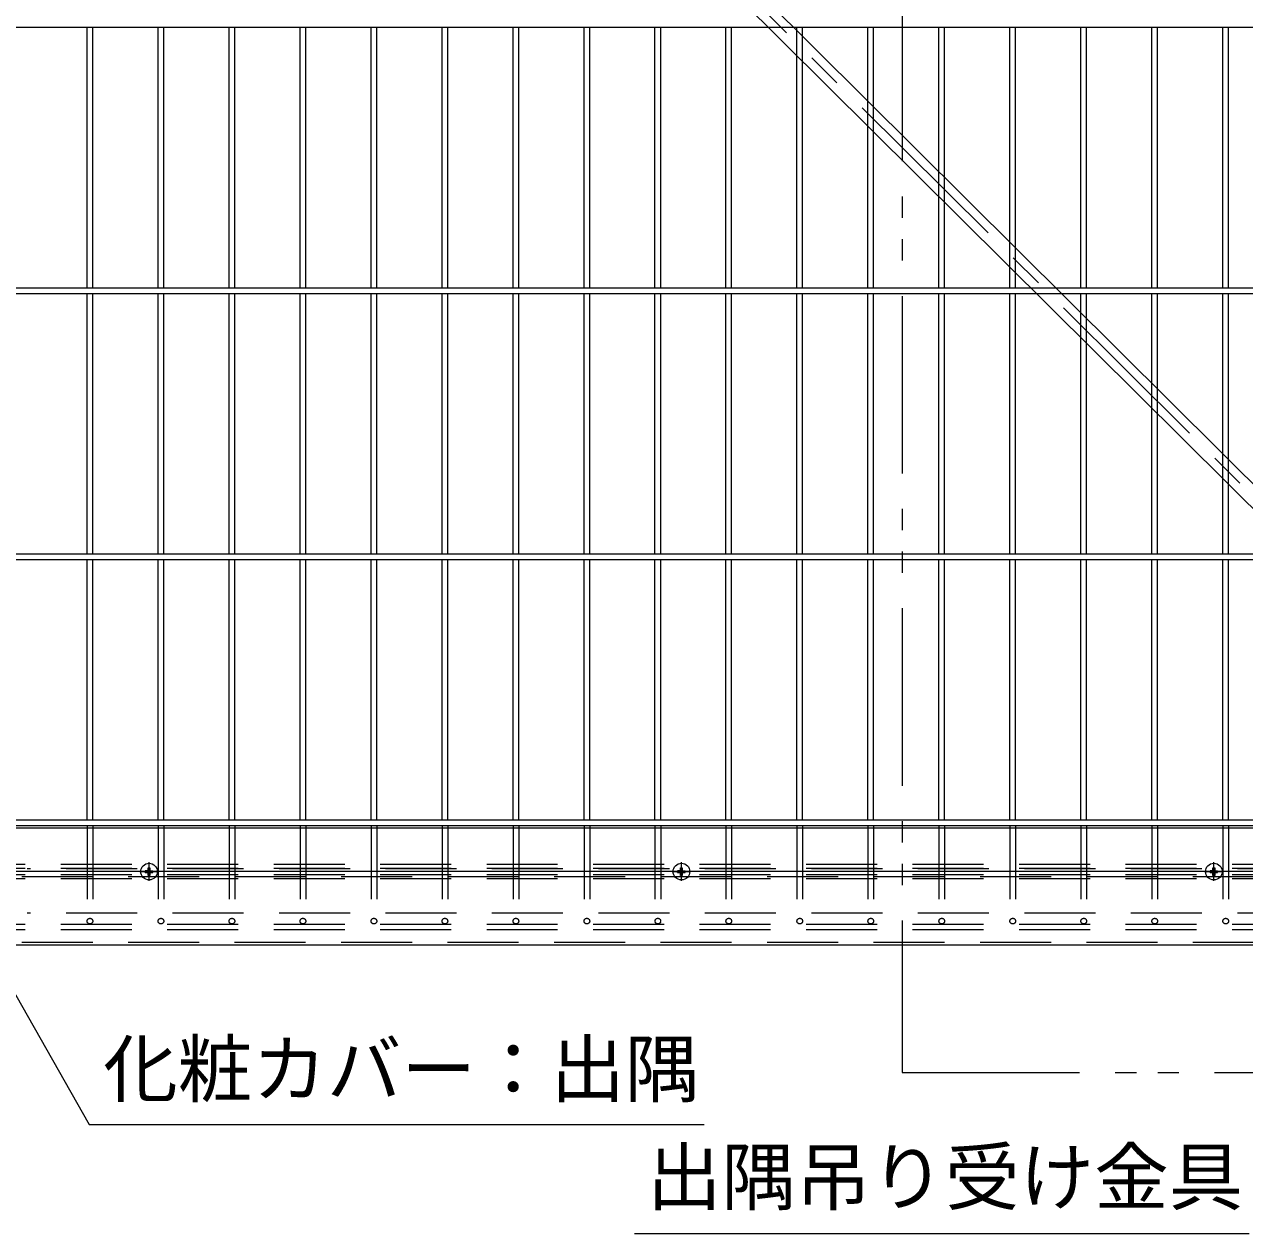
# Model space of a CAD drawing. Units: millimetres, scale not verified. Extents: x -4000 to 4000, y -2770 to 2770.
# Drawn here: x -2413 to -1725, y -2030 to -1348 of the extents above; entities that cross this region are included whole.
import ezdxf
from ezdxf.enums import TextEntityAlignment as Align

# ---------------------------------------------------------------- set-up
doc = ezdxf.new("R2010")
doc.units = ezdxf.units.MM
doc.header["$LTSCALE"] = 20
for name, pattern in [('CHAIN1', [8, 5, -1, 1, -1]), ('DASHED2', [3, 2, -1]), ('DOUBLE_CHAIN1', [8.8, 5, -1, 0.6, -0.6, 0.6, -1])]:
    doc.linetypes.add(name, pattern=pattern)
for name, color, linetype, lineweight in [('0-4_1-5', 6, 'Continuous', 9), ('0-5_1-4', 2, 'DASHED2', 9), ('0-6_1-2', 4, 'DASHED2', 9), ('0-B_1-6', 5, 'DASHED2', 9), ('0-F_1-8', 3, 'Continuous', 9), ('1-1_1-E', 6, 'Continuous', 9)]:
    doc.layers.add(name, color=color, linetype=linetype, lineweight=lineweight)
doc.styles.add('ＭＳ ゴシック', font='')
doc.styles.get('ＭＳ ゴシック').set_extended_font_data('MS Gothic')

msp = doc.modelspace()

# ---------------------------------------------------------------- linework, layer by layer
at = {"layer": '0-4_1-5'}
for p, q in [((-2905.08, -1349.84), (-1532.08, -1349.84)), ((-2377.23, -1496.64), (-2377.23, -1349.84)), ((-2374.03, -1496.64), (-2374.03, -1349.84)), ((-2337.23, -1496.64), (-2337.23, -1349.84)), ((-2334.03, -1496.64), (-2334.03, -1349.84)), ((-2297.23, -1496.64), (-2297.23, -1349.84)), ((-2294.03, -1496.64), (-2294.03, -1349.84)), ((-2257.23, -1496.64), (-2257.23, -1349.84)), ((-2254.03, -1496.64), (-2254.03, -1349.84)), ((-2217.23, -1496.64), (-2217.23, -1349.84)), ((-2214.03, -1496.64), (-2214.03, -1349.84)), ((-2177.23, -1496.64), (-2177.23, -1349.84)), ((-2174.03, -1496.64), (-2174.03, -1349.84)), ((-2137.23, -1496.64), (-2137.23, -1349.84)), ((-2134.03, -1496.64), (-2134.03, -1349.84)), ((-2097.23, -1496.64), (-2097.23, -1349.84)), ((-2094.03, -1496.64), (-2094.03, -1349.84)), ((-2057.23, -1496.64), (-2057.23, -1349.84)), ((-2054.03, -1496.64), (-2054.03, -1349.84)), ((-2017.23, -1496.64), (-2017.23, -1349.84)), ((-2014.03, -1496.64), (-2014.03, -1349.84)), ((-1977.23, -1496.64), (-1977.23, -1349.84)), ((-1974.03, -1496.64), (-1974.03, -1349.84)), ((-1937.23, -1496.64), (-1937.23, -1349.84)), ((-1934.03, -1496.64), (-1934.03, -1349.84)), ((-1897.23, -1496.64), (-1897.23, -1349.84)), ((-1894.03, -1496.64), (-1894.03, -1349.84)), ((-1857.23, -1496.64), (-1857.23, -1349.84)), ((-1854.03, -1496.64), (-1854.03, -1349.84)), ((-1817.23, -1496.64), (-1817.23, -1349.84)), ((-1814.03, -1496.64), (-1814.03, -1349.84)), ((-1777.23, -1496.64), (-1777.23, -1349.84)), ((-1774.03, -1496.64), (-1774.03, -1349.84)), ((-1737.23, -1496.64), (-1737.23, -1349.84)), ((-1734.03, -1496.64), (-1734.03, -1349.84)), ((-2905.08, -1496.64), (-1532.08, -1496.64)), ((-2905.08, -1499.84), (-1532.08, -1499.84)), ((-2377.23, -1646.64), (-2377.23, -1499.84)), ((-2374.03, -1646.64), (-2374.03, -1499.84)), ((-2337.23, -1646.64), (-2337.23, -1499.84)), ((-2334.03, -1646.64), (-2334.03, -1499.84)), ((-2297.23, -1646.64), (-2297.23, -1499.84)), ((-2294.03, -1646.64), (-2294.03, -1499.84)), ((-2257.23, -1646.64), (-2257.23, -1499.84)), ((-2254.03, -1646.64), (-2254.03, -1499.84)), ((-2217.23, -1646.64), (-2217.23, -1499.84)), ((-2214.03, -1646.64), (-2214.03, -1499.84)), ((-2177.23, -1646.64), (-2177.23, -1499.84)), ((-2174.03, -1646.64), (-2174.03, -1499.84)), ((-2137.23, -1646.64), (-2137.23, -1499.84)), ((-2134.03, -1646.64), (-2134.03, -1499.84)), ((-2097.23, -1646.64), (-2097.23, -1499.84)), ((-2094.03, -1646.64), (-2094.03, -1499.84)), ((-2057.23, -1646.64), (-2057.23, -1499.84)), ((-2054.03, -1646.64), (-2054.03, -1499.84)), ((-2017.23, -1646.64), (-2017.23, -1499.84)), ((-2014.03, -1646.64), (-2014.03, -1499.84)), ((-1977.23, -1646.64), (-1977.23, -1499.84)), ((-1974.03, -1646.64), (-1974.03, -1499.84)), ((-1937.23, -1646.64), (-1937.23, -1499.84)), ((-1934.03, -1646.64), (-1934.03, -1499.84)), ((-1897.23, -1646.64), (-1897.23, -1499.84)), ((-1894.03, -1646.64), (-1894.03, -1499.84)), ((-1857.23, -1646.64), (-1857.23, -1499.84)), ((-1854.03, -1646.64), (-1854.03, -1499.84)), ((-1817.23, -1646.64), (-1817.23, -1499.84)), ((-1814.03, -1646.64), (-1814.03, -1499.84)), ((-1777.23, -1646.64), (-1777.23, -1499.84)), ((-1774.03, -1646.64), (-1774.03, -1499.84)), ((-1737.23, -1646.64), (-1737.23, -1499.84)), ((-1734.03, -1646.64), (-1734.03, -1499.84)), ((-2905.08, -1646.64), (-1532.08, -1646.64)), ((-2905.08, -1649.84), (-1532.08, -1649.84)), ((-2377.23, -1796.64), (-2377.23, -1649.84)), ((-2374.03, -1796.64), (-2374.03, -1649.84)), ((-2337.23, -1796.64), (-2337.23, -1649.84)), ((-2334.03, -1796.64), (-2334.03, -1649.84)), ((-2297.23, -1796.64), (-2297.23, -1649.84)), ((-2294.03, -1796.64), (-2294.03, -1649.84)), ((-2257.23, -1796.64), (-2257.23, -1649.84)), ((-2254.03, -1796.64), (-2254.03, -1649.84)), ((-2217.23, -1796.64), (-2217.23, -1649.84)), ((-2214.03, -1796.64), (-2214.03, -1649.84)), ((-2177.23, -1796.64), (-2177.23, -1649.84)), ((-2174.03, -1796.64), (-2174.03, -1649.84)), ((-2137.23, -1796.64), (-2137.23, -1649.84)), ((-2134.03, -1796.64), (-2134.03, -1649.84)), ((-2097.23, -1796.64), (-2097.23, -1649.84)), ((-2094.03, -1796.64), (-2094.03, -1649.84)), ((-2057.23, -1796.64), (-2057.23, -1649.84)), ((-2054.03, -1796.64), (-2054.03, -1649.84)), ((-2017.23, -1796.64), (-2017.23, -1649.84)), ((-2014.03, -1796.64), (-2014.03, -1649.84)), ((-1977.23, -1796.64), (-1977.23, -1649.84)), ((-1974.03, -1796.64), (-1974.03, -1649.84)), ((-1937.23, -1796.64), (-1937.23, -1649.84)), ((-1934.03, -1796.64), (-1934.03, -1649.84)), ((-1897.23, -1796.64), (-1897.23, -1649.84)), ((-1894.03, -1796.64), (-1894.03, -1649.84)), ((-1857.23, -1796.64), (-1857.23, -1649.84)), ((-1854.03, -1796.64), (-1854.03, -1649.84)), ((-1817.23, -1796.64), (-1817.23, -1649.84)), ((-1814.03, -1796.64), (-1814.03, -1649.84)), ((-1777.23, -1796.64), (-1777.23, -1649.84)), ((-1774.03, -1796.64), (-1774.03, -1649.84)), ((-1737.23, -1796.64), (-1737.23, -1649.84)), ((-1734.03, -1796.64), (-1734.03, -1649.84)), ((-2905.08, -1796.64), (-1532.08, -1796.64)), ((-2905.08, -1799.84), (-1532.08, -1799.84)), ((-2377.23, -1799.84), (-2377.23, -1801.24)), ((-2374.03, -1799.84), (-2374.03, -1801.24)), ((-2337.23, -1799.84), (-2337.23, -1801.24)), ((-2334.03, -1799.84), (-2334.03, -1801.24)), ((-2297.23, -1799.84), (-2297.23, -1801.24)), ((-2294.03, -1799.84), (-2294.03, -1801.24)), ((-2257.23, -1799.84), (-2257.23, -1801.24)), ((-2254.03, -1799.84), (-2254.03, -1801.24)), ((-2217.23, -1799.84), (-2217.23, -1801.24)), ((-2214.03, -1799.84), (-2214.03, -1801.24)), ((-2177.23, -1799.84), (-2177.23, -1801.24)), ((-2174.03, -1799.84), (-2174.03, -1801.24)), ((-2137.23, -1799.84), (-2137.23, -1801.24)), ((-2134.03, -1799.84), (-2134.03, -1801.24)), ((-2097.23, -1799.84), (-2097.23, -1801.24)), ((-2094.03, -1799.84), (-2094.03, -1801.24)), ((-2057.23, -1799.84), (-2057.23, -1801.24)), ((-2054.03, -1799.84), (-2054.03, -1801.24)), ((-2017.23, -1799.84), (-2017.23, -1801.24)), ((-2014.03, -1799.84), (-2014.03, -1801.24)), ((-1977.23, -1799.84), (-1977.23, -1801.24)), ((-1974.03, -1799.84), (-1974.03, -1801.24)), ((-1937.23, -1799.84), (-1937.23, -1801.24)), ((-1934.03, -1799.84), (-1934.03, -1801.24)), ((-1897.23, -1799.84), (-1897.23, -1801.24)), ((-1894.03, -1799.84), (-1894.03, -1801.24)), ((-1857.23, -1799.84), (-1857.23, -1801.24)), ((-1854.03, -1799.84), (-1854.03, -1801.24)), ((-1817.23, -1799.84), (-1817.23, -1801.24)), ((-1814.03, -1799.84), (-1814.03, -1801.24)), ((-1777.23, -1799.84), (-1777.23, -1801.24)), ((-1774.03, -1799.84), (-1774.03, -1801.24)), ((-1737.23, -1799.84), (-1737.23, -1801.24)), ((-1734.03, -1799.84), (-1734.03, -1801.24))]:
    msp.add_line(p, q, dxfattribs=at)
at = {"layer": '0-4_1-5', "linetype": 'DASHED2'}
for p, q in [((-2377.23, -1801.24), (-2377.23, -1853.64)), ((-2374.03, -1801.24), (-2374.03, -1853.64)), ((-2337.23, -1801.24), (-2337.23, -1853.64)), ((-2334.03, -1801.24), (-2334.03, -1853.64)), ((-2297.23, -1801.24), (-2297.23, -1853.64)), ((-2294.03, -1801.24), (-2294.03, -1853.64)), ((-2257.23, -1801.24), (-2257.23, -1853.64)), ((-2254.03, -1801.24), (-2254.03, -1853.64)), ((-2217.23, -1801.24), (-2217.23, -1853.64)), ((-2214.03, -1801.24), (-2214.03, -1853.64)), ((-2177.23, -1801.24), (-2177.23, -1853.64)), ((-2174.03, -1801.24), (-2174.03, -1853.64)), ((-2137.23, -1801.24), (-2137.23, -1853.64)), ((-2134.03, -1801.24), (-2134.03, -1853.64)), ((-2097.23, -1801.24), (-2097.23, -1853.64)), ((-2094.03, -1801.24), (-2094.03, -1853.64)), ((-2057.23, -1801.24), (-2057.23, -1853.64)), ((-2054.03, -1801.24), (-2054.03, -1853.64)), ((-2017.23, -1801.24), (-2017.23, -1853.64)), ((-2014.03, -1801.24), (-2014.03, -1853.64)), ((-1977.23, -1801.24), (-1977.23, -1853.64)), ((-1974.03, -1801.24), (-1974.03, -1853.64)), ((-1937.23, -1801.24), (-1937.23, -1853.64)), ((-1934.03, -1801.24), (-1934.03, -1853.64)), ((-1897.23, -1801.24), (-1897.23, -1853.64)), ((-1894.03, -1801.24), (-1894.03, -1853.64)), ((-1857.23, -1801.24), (-1857.23, -1853.64)), ((-1854.03, -1801.24), (-1854.03, -1853.64)), ((-1817.23, -1801.24), (-1817.23, -1853.64)), ((-1814.03, -1801.24), (-1814.03, -1853.64)), ((-1777.23, -1801.24), (-1777.23, -1853.64)), ((-1774.03, -1801.24), (-1774.03, -1853.64)), ((-1737.23, -1801.24), (-1737.23, -1853.64)), ((-1734.03, -1801.24), (-1734.03, -1853.64))]:
    msp.add_line(p, q, dxfattribs=at)
for centre in [(-2375.63, -1853.64), (-2335.63, -1853.64), (-2295.63, -1853.64), (-2255.63, -1853.64), (-2215.63, -1853.64), (-2175.63, -1853.64), (-2135.63, -1853.64), (-2095.63, -1853.64), (-2055.63, -1853.64), (-2015.63, -1853.64), (-1975.63, -1853.64), (-1935.63, -1853.64), (-1895.63, -1853.64), (-1855.63, -1853.64), (-1815.63, -1853.64), (-1775.63, -1853.64), (-1735.63, -1853.64)]:
    msp.add_circle(centre, 1.6, dxfattribs=at)
at = {"layer": '0-5_1-4'}
for p, q in [((-1512.08, -1821.74), (-2936.08, -1821.74)), ((-1512.08, -1823.94), (-2936.08, -1823.94)), ((-1512.08, -1827.54), (-2936.08, -1827.54)), ((-1509.08, -1824.24), (-2411.08, -1824.24)), ((-1512.08, -1829.74), (-2936.08, -1829.74)), ((-1509.08, -1849.24), (-2411.08, -1849.24)), ((-1512.08, -1855.64), (-2936.08, -1855.64)), ((-1512.08, -1858.64), (-2936.08, -1858.64))]:
    msp.add_line(p, q, dxfattribs=at)
at = {"layer": '0-6_1-2', "color": 3, "linetype": 'CHAIN1'}
for p, q in [((-2342.33, -1830.97), (-2342.33, -1820.5)), ((-2042.33, -1830.97), (-2042.33, -1820.5)), ((-1742.33, -1830.97), (-1742.33, -1820.5)), ((-2347.52, -1825.74), (-2337.15, -1825.74)), ((-2047.52, -1825.74), (-2037.15, -1825.74)), ((-1747.52, -1825.74), (-1737.15, -1825.74))]:
    msp.add_line(p, q, dxfattribs=at)
at = {"layer": '0-6_1-2', "color": 2, "linetype": 'Continuous'}
for p, q in [((-2344.48, -1826.24), (-2344.48, -1825.24)), ((-2342.83, -1825.24), (-2344.48, -1825.24)), ((-2344.48, -1826.24), (-2342.83, -1826.24)), ((-2342.83, -1827.89), (-2342.83, -1826.24)), ((-2342.83, -1827.89), (-2341.83, -1827.89)), ((-2341.83, -1826.24), (-2340.18, -1826.24)), ((-2341.83, -1826.24), (-2341.83, -1827.89)), ((-2340.18, -1826.24), (-2340.18, -1825.24)), ((-2044.48, -1826.24), (-2044.48, -1825.24)), ((-2042.83, -1825.24), (-2044.48, -1825.24)), ((-2044.48, -1826.24), (-2042.83, -1826.24)), ((-2042.83, -1827.89), (-2042.83, -1826.24)), ((-2042.83, -1827.89), (-2041.83, -1827.89)), ((-2041.83, -1826.24), (-2040.18, -1826.24)), ((-2041.83, -1826.24), (-2041.83, -1827.89)), ((-2040.18, -1826.24), (-2040.18, -1825.24)), ((-1744.48, -1826.24), (-1744.48, -1825.24)), ((-1742.83, -1825.24), (-1744.48, -1825.24)), ((-1744.48, -1826.24), (-1742.83, -1826.24)), ((-1742.83, -1827.89), (-1742.83, -1826.24)), ((-1742.83, -1827.89), (-1741.83, -1827.89)), ((-1741.83, -1826.24), (-1740.18, -1826.24)), ((-1741.83, -1826.24), (-1741.83, -1827.89)), ((-1740.18, -1826.24), (-1740.18, -1825.24))]:
    msp.add_line(p, q, dxfattribs=at)
for points in [[(-2342.83, -1825.24), (-2342.83, -1823.59), (-2341.83, -1823.59), (-2341.83, -1825.24), (-2340.18, -1825.24)], [(-2042.83, -1825.24), (-2042.83, -1823.59), (-2041.83, -1823.59), (-2041.83, -1825.24), (-2040.18, -1825.24)], [(-1742.83, -1825.24), (-1742.83, -1823.59), (-1741.83, -1823.59), (-1741.83, -1825.24), (-1740.18, -1825.24)]]:
    msp.add_lwpolyline(points, dxfattribs=at)
for centre in [(-2342.33, -1825.74), (-2042.33, -1825.74), (-1742.33, -1825.74)]:
    msp.add_circle(centre, 4.7, dxfattribs=at)
at = {"layer": '0-B_1-6', "linetype": 'Continuous'}
for p, q in [((-1549.08, -1801.24), (-2933.58, -1801.24)), ((-1549.08, -1825.74), (-2933.58, -1825.74)), ((-1549.08, -1867.24), (-2933.58, -1867.24))]:
    msp.add_line(p, q, dxfattribs=at)
at = {"layer": '0-B_1-6'}
for p, q in [((-1534.08, -1828.74), (-2939.58, -1828.74)), ((-1534.08, -1865.74), (-2939.58, -1865.74))]:
    msp.add_line(p, q, dxfattribs=at)
at = {"layer": '0-F_1-8'}
for p, q in [((-2433.43, -1867.24), (-2376.13, -1968.2)), ((-2376.13, -1968.2), (-2029.49, -1968.2)), ((-2068.82, -2029.76), (-1722.34, -2029.76))]:
    msp.add_line(p, q, dxfattribs=at)
at = {"layer": '0-F_1-8', "linetype": 'DOUBLE_CHAIN1'}
msp.add_line((-1917.98, -1939.05), (-1317.95, -1939.05), dxfattribs=at)
msp.add_lwpolyline([(-3551.06, -621.32), (-1917.98, -621.32), (-1917.98, -1939.05)], dxfattribs=at)
at = {"layer": '1-1_1-E', "color": 3, "linetype": 'CHAIN1'}
msp.add_line((-2962.03, -380.38), (-1544.05, -1789.16), dxfattribs=at)
at = {"layer": '1-1_1-E', "color": 2}
for p, q in [((-2861.88, -472.83), (-1641.88, -1684.91)), ((-2868.92, -479.93), (-1648.93, -1692.01))]:
    msp.add_line(p, q, dxfattribs=at)

# ---------------------------------------------------------------- texts
at = {"layer": '0-F_1-8', "color": 4, "style": 'ＭＳ ゴシック'}
for s, p in [('化粧カバー：出隅', (-2368.13, -1961.61)), ('出隅吊り受け金具', (-2061.76, -2022.44))]:
    msp.add_text(s, height=30.79, dxfattribs=at).set_placement(p, align=Align.BOTTOM_LEFT)

doc.saveas('drawing.dxf')
